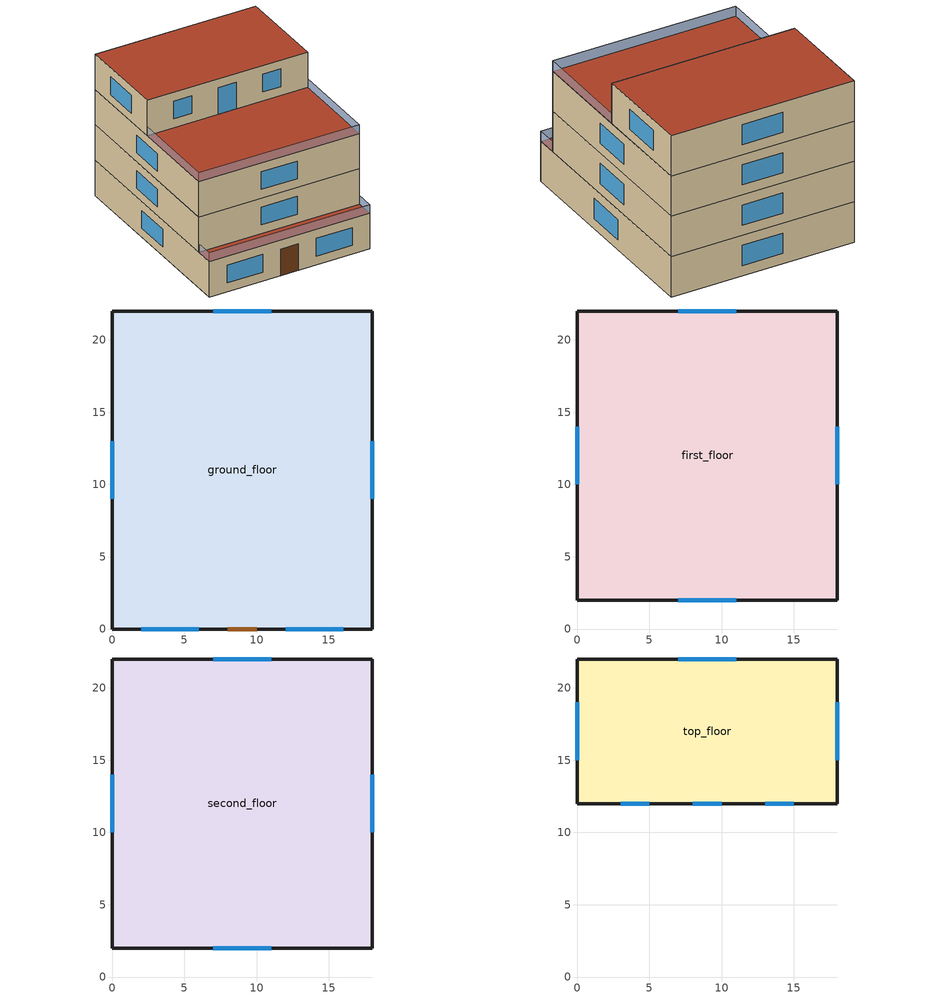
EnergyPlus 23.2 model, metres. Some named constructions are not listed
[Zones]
ground_floor
 floor ground (Exterior Floor): 18,0 0,0 0,22 18,22 z0
 wall outside (Exterior Wall 1): 18,0 18,22 0,22 0,0 18,0 z0:4
 window (Exterior Window): 18,9 18,13 / 11,22 7,22 / 0,13 0,9 / 2,0 6,0 / 12,0 16,0 z1:3
 door (Exterior Door): 8,0 10,0 z0:3
 roof outside (Exterior Roof): 0,0 18,0 18,2 0,2 z4
first_floor
 floor to ground_floor (Interior Floor): 18,2 0,2 0,22 18,22 z4
 wall outside (Exterior Wall 1): 18,2 18,22 0,22 0,2 18,2 z4:8
 window (Exterior Window): 18,10 18,14 / 11,22 7,22 / 0,14 0,10 / 7,2 11,2 z5:7
second_floor
 floor to first_floor (Interior Floor): 18,2 0,2 0,22 18,22 z8
 wall outside (Exterior Wall 1): 18,2 18,22 0,22 0,2 18,2 z8:12
 window (Exterior Window): 18,10 18,14 / 11,22 7,22 / 0,14 0,10 / 7,2 11,2 z9:11
 roof outside (Exterior Roof): 0,2 18,2 18,12 0,12 z12
top_floor
 floor to second_floor (Interior Floor): 18,12 0,12 0,22 18,22 z12
 wall outside (Exterior Wall 1): 18,12 18,22 0,22 0,12 18,12 z12:16
 window (Exterior Window): 18,15 18,19 / 11,22 7,22 / 0,19 0,15 / 3,12 5,12 / 13,12 15,12 z13:15; 8,12 10,12 z12:15
 roof outside (Exterior Roof): 0,12 18,12 18,22 0,22 z16
shading: 0,2 0,12 / 0,2 18,2 / 18,2 18,12 z12:13; 0,0 0,2 / 0,0 18,0 / 18,0 18,2 z4:5
[Building]
KW_villa_Abdullah_Al_Mubarak: North Axis {deg}=0; Terrain=Suburbs; Loads Convergence Tolerance Value {W}=0.04; Temperature Convergence Tolerance Value {deltaC}=0.4; Solar Distribution=FullExteriorWithReflections; Maximum Number of Warmup Days=25; Minimum Number of Warmup Days=6
[Site:WaterMainsTemperature]
Calculation Method=Correlation; Annual Average Outdoor Air Temperature {C}=27.89; Maximum Difference In Monthly Average Outdoor Air Temperatures {deltaC}=19.3
[Site:Location]
Kuwait_Abdullah_Al_Mubarak: Latitude {deg}=29.23; Longitude {deg}=47.85; Time Zone {hr}=3; Elevation {m}=48
[SizingPeriod:DesignDay] Day of Month=21; Dry-Bulb Temperature Range Modifier Type=DefaultMultipliers; Humidity Condition Type=Wetbulb; Barometric Pressure {Pa}=100749.7; Rain Indicator=No; Snow Indicator=No; Daylight Saving Time Indicator=No; Solar Model Indicator=ASHRAEClearSky
Name | Month | Day Type | Maximum Dry-Bulb Temperature {C} | Daily Dry-Bulb Temperature Range {deltaC} | Wetbulb or DewPoint at Maximum Dry-Bulb {C} | Wind Speed {m/s} | Wind Direction {deg} | Sky Clearness
Winter Design Day in KW villa | 12 | WinterDesignDay | 4 | 0 | 4 | 2.2 | 300 | 0
Summer Design Day in KW villa | 7 | SummerDesignDay | 49.2 | 16.5 | 21.2 | 0 | 0 | 0.98
[Site:GroundTemperature:BuildingSurface]
18, 18, 18, 18, 18, 18, 18, 18, 18, 18, 18, 18
[Site:GroundTemperature:Deep]
14, 14, 14, 14, 14, 14, 14, 14, 14, 14, 14, 14
[Site:GroundTemperature:Shallow]
14, 14, 14, 14, 14, 14, 14, 14, 14, 14, 14, 14
[Site:GroundTemperature:FCfactorMethod]
20.2, 16.45, 15.43, 16.31, 21.38, 27.05, 32.39, 36.26, 37.39, 35.57, 31.2, 25.68
[Site:GroundReflectance]
0.2, 0.2, 0.2, 0.2, 0.2, 0.2, 0.2, 0.2, 0.2, 0.2, 0.2, 0.2
[Site:GroundReflectance:SnowModifier]
2, 2
[Construction]
Exterior Wall 1: Cement Plaster: Sand aggregate - 10mm, M03 200mm lightweight concrete block, Insulation: Expanded polystyrene with a given thickness, Cement Plaster: Sand aggregate - 10mm
Exterior Floor: floor_consol_layer, M15 200mm heavyweight concrete, Marble tile
Interior Floor: F16 Acoustic tile, F05 Ceiling air space resistance, M15 200mm heavyweight concrete, Marble tile
Exterior Roof: F18 Terrazzo, Vaporpermeable felt, M15 200mm heavyweight concrete, F05 Ceiling air space resistance, F16 Acoustic tile
Exterior Door: door_const
[Material]
Name | Roughness | Thickness {m} | Conductivity {W/m-K} | Density {kg/m3} | Specific Heat {J/kg-K}
Cement Plaster: Sand aggregate - 10mm | Smooth | 0.01 | 0.72 | 1860 | 840
M03 200mm lightweight concrete block | MediumRough | 0.2032 | 0.5 | 464 | 880
Insulation: Expanded polystyrene with a given thickness | VeryRough | 0.1 | 0.033 | 32 | 1210
Marble tile | Smooth | 0.013 | 2.77 | 2600 | 802
floor_consol_layer | Rough | 0.0889 | 0.0464768 | 55.074 | 916.9311
M15 200mm heavyweight concrete | MediumRough | 0.2032 | 1.95 | 2240 | 900
F16 Acoustic tile | MediumSmooth | 0.0191 | 0.06 | 368 | 590
F18 Terrazzo | Rough | 0.0254 | 1.8 | 2560 | 790
door_const | Smooth | 0.0317022 | 0.0720096 | 512.64 | 767.58
[Material:AirGap]
F05 Ceiling air space resistance: Thermal Resistance {m2-K/W}=0.18
[Material:NoMass]
Vaporpermeable felt: Roughness=Rough; Thermal Resistance {m2-K/W}=0.011
[Zone] Multiplier=1
ground_floor; first_floor; second_floor; top_floor
[PEOPLE] Number of People Schedule=Occupancy; Number of People Calculation Method=People; Fraction Radiant=0; Sensible Heat Fraction=autocalculate; Activity Level Schedule=activity_sch; Enable ASHRAE 55 Comfort Warnings=No; Mean Radiant Temperature Calculation Type=ZoneAveraged
Name | Zone or ZoneList or Space or SpaceList | Number of People
People ground_floor | ground_floor | 4
People first_floor | first_floor | 4
People second_floor | second_floor | 8
People top_floor | top_floor | 2
[Lights] Schedule=InteriorLightingHE; Design Level Calculation Method=Watts/Area; Return Air Fraction=0; Fraction Radiant=0.6; Fraction Visible=0.2; Fraction Replaceable=0
Name | Zone or ZoneList or Space or SpaceList | Watts per Floor Area {W/m2}
Ground floor Hardwired Lighting | ground_floor | 1.05216
Ground floor Plug-in Lighting | ground_floor | 0.478468
First floor Hardwired Lighting | first_floor | 1.05216
First floor Plug-in Lighting | first_floor | 0.478468
Second floor Hardwired Lighting | second_floor | 1.05216
Second floor Plug-in Lighting | second_floor | 0.478468
Top floor Hardwired Lighting | top_floor | 1.05216
Top floor Plug-in Lighting | top_floor | 0.478468
[Exterior:Lights]
Exterior-Lights: Schedule=ExteriorLighting; Design Level {W}=500
[ElectricEquipment]
Name | Zone or ZoneList or Space or SpaceList | Schedule | Design Level Calculation Method | Design Level {W} | Fraction Latent | Fraction Radiant | Fraction Lost | Watts per Floor Area {W/m2}
dishwasher1 | ground_floor | DishWasher | EquipmentLevel | 65.6988 | 0.15 | 0.6 | 0.25
dishwasher2; dishwasher3 | second_floor | DishWasher | EquipmentLevel | 65.6988 | 0.15 | 0.6 | 0.25
dishwasher4 | top_floor | DishWasher | EquipmentLevel | 65.6988 | 0.15 | 0.6 | 0.25
refrigerator1 | ground_floor | Refrigerator | EquipmentLevel | 91.0576 | 0 | 1 | 0
refrigerator2; refrigerator3 | second_floor | Refrigerator | EquipmentLevel | 91.0576 | 0 | 1 | 0
refrigerator4 | top_floor | Refrigerator | EquipmentLevel | 91.0576 | 0 | 1 | 0
clotheswasher1 | ground_floor | ClothesWasher | EquipmentLevel | 28.4784 | 0 | 0.8 | 0.2
clotheswasher2; clotheswasher3 | second_floor | ClothesWasher | EquipmentLevel | 28.4784 | 0 | 0.8 | 0.2
clotheswasher4 | top_floor | ClothesWasher | EquipmentLevel | 28.4784 | 0 | 0.8 | 0.2
gas_dryer1 | ground_floor | ClothesDryer | EquipmentLevel | 19.4182 | 0 | 1 | 0
gas_dryer2; gas_dryer3 | second_floor | ClothesDryer | EquipmentLevel | 19.4182 | 0 | 1 | 0
gas_dryer4 | top_floor | ClothesDryer | EquipmentLevel | 19.4182 | 0 | 1 | 0
gas_range1 | ground_floor | CookingRange | EquipmentLevel | 0 | 0 | 1 | 0
gas_range2; gas_range3 | second_floor | CookingRange | EquipmentLevel | 0 | 0 | 1 | 0
gas_range4 | top_floor | CookingRange | EquipmentLevel | 0 | 0 | 1 | 0
television1 | ground_floor | InteriorLighting | EquipmentLevel | 0 | 0 | 1 | 0
television2 | first_floor | InteriorLighting | EquipmentLevel | 0 | 0 | 1 | 0
television3; television4 | second_floor | InteriorLighting | EquipmentLevel | 0 | 0 | 1 | 0
television5 | top_floor | InteriorLighting | EquipmentLevel | 0 | 0 | 1 | 0
gas_mels1 | ground_floor | MiscPlugLoad | EquipmentLevel | 507.15 | 0.06 | 0.69 | 0.25
gas_mels2; gas_mels3 | second_floor | MiscPlugLoad | EquipmentLevel | 507.15 | 0.06 | 0.69 | 0.25
gas_mels4 | top_floor | MiscPlugLoad | EquipmentLevel | 507.15 | 0.06 | 0.69 | 0.25
IECC_Adj_ground | ground_floor | MiscPlugLoad | Watts/Area |  | 0.062439 | 0.411909 | 0.251045 | 2.28876
IECC_Adj_first | first_floor | MiscPlugLoad | Watts/Area |  | 0.062439 | 0.411909 | 0.251045 | 2.28876
IECC_Adj_second | second_floor | MiscPlugLoad | Watts/Area |  | 0.062439 | 0.411909 | 0.251045 | 2.28876
IECC_Adj_top | top_floor | MiscPlugLoad | Watts/Area |  | 0.062439 | 0.411909 | 0.251045 | 2.28876
[GasEquipment] Design Level Calculation Method=EquipmentLevel
Name | Zone or ZoneList or Space or SpaceList | Schedule | Design Level {W} | Fraction Latent | Fraction Radiant | Fraction Lost
gas_dryer1 | ground_floor | ClothesDryer | 395.596 | 0.05 | 0.1 | 0.85
gas_dryer2; gas_dryer3 | second_floor | ClothesDryer | 395.596 | 0.05 | 0.1 | 0.85
gas_dryer4 | top_floor | ClothesDryer | 395.596 | 0.05 | 0.1 | 0.85
gas_range1 | ground_floor | CookingRange | 540.941 | 0.06 | 0.69 | 0.25
gas_range2; gas_range3 | second_floor | CookingRange | 540.941 | 0.06 | 0.69 | 0.25
gas_range4 | top_floor | CookingRange | 540.941 | 0.06 | 0.69 | 0.25
gas_mels1 | ground_floor | MiscPlugLoad | 61.1255 | 0.06 | 0.69 | 0.25
gas_mels2; gas_mels3 | second_floor | MiscPlugLoad | 61.1255 | 0.06 | 0.69 | 0.25
gas_mels4 | top_floor | MiscPlugLoad | 61.1255 | 0.06 | 0.69 | 0.25
[DesignSpecification:OutdoorAir]
SZ_DSOA_each_floor: Outdoor Air Method=Sum; Outdoor Air Flow per Person {m3/s-person}=.0023597; Outdoor Air Flow per Zone Floor Area {m3/s-m2}=.0003048; Outdoor Air Flow per Zone {m3/s}=0; Outdoor Air Flow Air Changes per Hour {1/hr}=0; Outdoor Air Schedule=Occupancy
[ZoneInfiltration:DesignFlowRate] Schedule=always_avail; Design Flow Rate Calculation Method=Flow/zone; Constant Term Coefficient=1; Temperature Term Coefficient=0; Velocity Term Coefficient=0; Velocity Squared Term Coefficient=0
Name | Zone or ZoneList or Space or SpaceList | Design Flow Rate {m3/s}
ground_floor Infiltration | ground_floor | .240098
first_floor Infiltration | first_floor | .212233
second_floor Infiltration | second_floor | .212233
top_floor Infiltration | top_floor | .102919
[ZoneVentilation:DesignFlowRate] Schedule=always_avail; Design Flow Rate Calculation Method=Flow/Zone; Design Flow Rate {m3/s}=0; Ventilation Type=Exhaust; Fan Pressure Rise {Pa}=0; Fan Total Efficiency=0.6; Constant Term Coefficient=1; Temperature Term Coefficient=0; Velocity Term Coefficient=0; Velocity Squared Term Coefficient=0; Minimum Indoor Temperature {C}=-100; Maximum Indoor Temperature {C}=100; Delta Temperature {deltaC}=-100; Minimum Outdoor Temperature {C}=-100; Maximum Outdoor Temperature {C}=100; Maximum Wind Speed {m/s}=40
Name | Zone or ZoneList or Space or SpaceList
Ventilation_ground_floor | ground_floor
Ventilation_first_floor | first_floor
Ventilation_second_floor | second_floor
Ventilation_top_floor | top_floor
[HVACTemplate:Thermostat]
thermostat_each_floor: Heating Setpoint Schedule=heating_sch; Cooling Setpoint Schedule=cooling_sch
[HVACTemplate:Zone:IdealLoadsAirSystem] Template Thermostat=thermostat_each_floor; Maximum Heating Supply Air Temperature {C}=40; Minimum Cooling Supply Air Temperature {C}=12.8; Maximum Heating Supply Air Humidity Ratio {kgWater/kgDryAir}=0.0156; Minimum Cooling Supply Air Humidity Ratio {kgWater/kgDryAir}=0.0077; Heating Limit=NoLimit; Cooling Limit=NoLimit; Dehumidification Control Type=ConstantSensibleHeatRatio; Cooling Sensible Heat Ratio=0.7; Dehumidification Setpoint {percent}=60; Humidification Control Type=ConstantSupplyHumidityRatio; Outdoor Air Method=DetailedSpecification; Design Specification Outdoor Air Object=SZ_DSOA_each_floor; Outdoor Air Economizer Type=NoEconomizer; Heat Recovery Type=None; Sensible Heat Recovery Effectiveness=0.7; Latent Heat Recovery Effectiveness=0.65
ground_floor; first_floor; second_floor; top_floor
[Schedule:Compact]
activity_sch: Through: 12/31, For: AllDays, Until: 24:00, 117.28
always_avail: Through: 12/31, For: AllDays, Until: 24:00, 1
heating_sch: Through: 12/31, For: AllDays, Until: 24:00, 20
cooling_sch: Through: 12/31, For: AllDays, Until: 24:00, 24
[Schedule:Day:Hourly]
OccupancyDay: 1, 1, 1, 1, 1, 1, 1, 0.8831, 0.40861, 0.24189, 0.24189, 0.24189, 0.24189, 0.24189, 0.24189, 0.24189, 0.29498, 0.5531, 0.89693, 0.89693, 0.89693, 1, 1, 1
LightingDay: 0.0625, 0.0625, 0.0625, 0.0625, 0.1875, 0.390625, 0.4375, 0.390625, 0.171875, 0.117188, 0.117188, 0.117188, 0.117188, 0.117188, 0.117188, 0.203125, 0.4375, 0.609375, 0.820312, 0.984375, 1, 0.6875, 0.382812, 0.15625
ExteriorLightingDay: 1, 1, 1, 1, 1, 1, 0, 0, 0, 0, 0, 0, 0, 0, 0, 0, 0, 0, 1, 1, 1, 1, 1, 1
LightingDay_EELighting: 0.06875, 0.06875, 0.06875, 0.06875, 0.20625, 0.429688, 0.48125, 0.429688, 0.189062, 0.128906, 0.128906, 0.128906, 0.128906, 0.128906, 0.128906, 0.223438, 0.48125, 0.670312, 0.902344, 1, 1, 0.75625, 0.421094, 0.171875
RefrigeratorDay: 0.8, 0.782696, 0.765594, 0.742857, 0.731388, 0.731388, 0.75996, 0.8, 0.817103, 0.828571, 0.8, 0.8, 0.839839, 0.839839, 0.828571, 0.839839, 0.885714, 0.971429, 1, 0.971429, 0.942857, 0.925553, 0.885714, 0.828571
MiscPlugLoadDay: 0.60749, 0.559339, 0.552853, 0.545071, 0.524481, 0.585279, 0.676232, 0.718547, 0.60749, 0.517023, 0.529183, 0.529345, 0.520428, 0.538424, 0.568742, 0.600357, 0.710117, 0.862678, 0.936608, 0.966764, 1, 0.976654, 0.845169, 0.734436
CookingRangeDay: 0.0471585, 0.0471585, 0.0235459, 0.0235459, 0.0471585, 0.0707044, 0.165088, 0.283018, 0.306564, 0.320771, 0.283018, 0.330176, 0.377335, 0.306564, 0.292423, 0.377335, 0.613194, 1, 0.778348, 0.400947, 0.235859, 0.165088, 0.103722, 0.0707044
DishwasherWeekday: 0.115858, 0.0514759, 0.0385692, 0.0257379, 0.0257379, 0.0772138, 0.154503, 0.231792, 0.437922, 0.489398, 0.425016, 0.360633, 0.309082, 0.347726, 0.283344, 0.270437, 0.283344, 0.373464, 0.656883, 0.8372, 0.682621, 0.502305, 0.33482, 0.231792
DishwasherWeekend: 0.124134, 0.0551527, 0.0413241, 0.0275764, 0.0275764, 0.0827291, 0.165539, 0.248349, 0.469202, 0.524355, 0.455374, 0.386393, 0.331159, 0.372564, 0.303583, 0.289754, 0.303583, 0.40014, 0.703804, 0.897, 0.73138, 0.538184, 0.358735, 0.248349
DishwasherVacation; ClothesWasherVacation; ClothesDryerVacation: 0, 0, 0, 0, 0, 0, 0, 0, 0, 0, 0, 0, 0, 0, 0, 0, 0, 0, 0, 0, 0, 0, 0, 0
ClothesWasherWeekday: 0.0796475, 0.0637009, 0.0318078, 0.0318078, 0.0637009, 0.095594, 0.191188, 0.414354, 0.621574, 0.7332, 0.717253, 0.637521, 0.573735, 0.510034, 0.446247, 0.414354, 0.430301, 0.414354, 0.414354, 0.414354, 0.414354, 0.398408, 0.270921, 0.143434
ClothesWasherWeekend: 0.097441, 0.077932, 0.0389138, 0.0389138, 0.077932, 0.11695, 0.2339, 0.506923, 0.760436, 0.897, 0.877491, 0.779946, 0.701909, 0.623977, 0.545941, 0.506923, 0.526432, 0.506923, 0.506923, 0.506923, 0.506923, 0.487414, 0.331446, 0.175477
ClothesDryerWeekday: 0.0996819, 0.0598091, 0.0398727, 0.0199364, 0.0398727, 0.0598091, 0.159491, 0.318982, 0.486427, 0.685791, 0.785473, 0.817391, 0.7456, 0.677837, 0.610073, 0.578155, 0.558218, 0.546236, 0.518346, 0.510391, 0.5263, 0.546236, 0.4386, 0.239236
ClothesDryerWeekend: 0.121951, 0.0731707, 0.0487805, 0.0243902, 0.0487805, 0.0731707, 0.195122, 0.390244, 0.595097, 0.839, 0.960951, 1, 0.91217, 0.829268, 0.746366, 0.707317, 0.682927, 0.668268, 0.634146, 0.624415, 0.643878, 0.668268, 0.536585, 0.292683
[Schedule:Week:Compact]
RefrigeratorWeek: AllDays, RefrigeratorDay
MiscPlugLoadWeek: AllDays, MiscPlugLoadDay
CookingRangeWeek: AllDays, CookingRangeDay
DishwasherWeek: Weekdays, DishwasherWeekday, CustomDay1, DishwasherVacation, AllOtherDays, DishwasherWeekend
ClothesWasherWeek: Weekdays, ClothesWasherWeekday, CustomDay1, ClothesWasherVacation, AllOtherDays, ClothesWasherWeekend
ClothesDryerWeek: Weekdays, ClothesDryerWeekday, CustomDay1, ClothesDryerVacation, AllOtherDays, ClothesDryerWeekend
OccupancyWeek: AllDays, OccupancyDay
LightingProfileWeek: AllDays, LightingDay
LightingProfileWeek_EELighting: AllDays, LightingDay_EELighting
ExteriorLightingProfileWeek: AllDays, ExteriorLightingDay
[Schedule:Year]
Occupancy: OccupancyWeek, 1, 1, 12, 31
InteriorLighting: LightingProfileWeek, 1, 1, 12, 31
InteriorLightingHE: LightingProfileWeek_EELighting, 1, 1, 12, 31
ExteriorLighting: ExteriorLightingProfileWeek, 1, 1, 12, 31
Refrigerator: RefrigeratorWeek, 1, 1, 12, 31
MiscPlugLoad: MiscPlugLoadWeek, 1, 1, 12, 31
CookingRange: CookingRangeWeek, 1, 1, 12, 31
Dishwasher: DishwasherWeek, 1, 1, 12, 31
ClothesWasher: ClothesWasherWeek, 1, 1, 12, 31
ClothesDryer: ClothesDryerWeek, 1, 1, 12, 31
